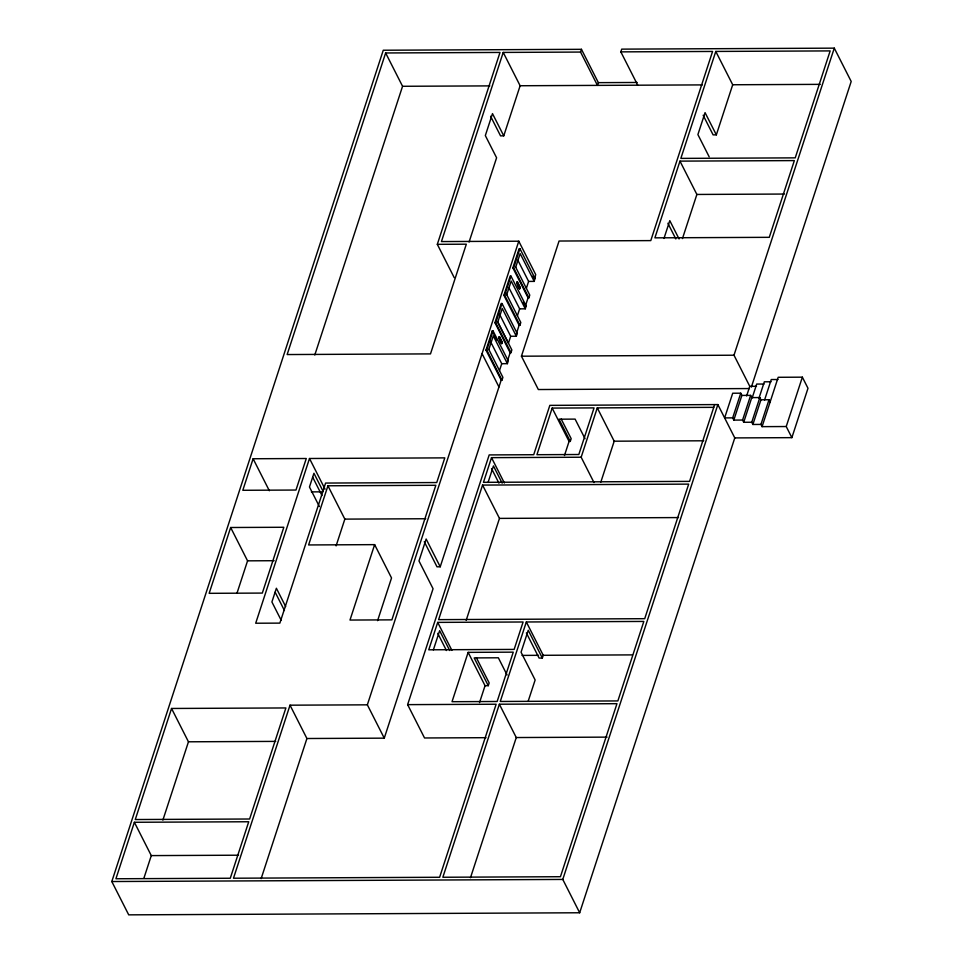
<?xml version="1.0" encoding="UTF-8"?>
<svg xmlns="http://www.w3.org/2000/svg" width="963" height="963" viewBox="0 0 963 963"><rect width="100%" height="100%" fill="white"/><g stroke="black" fill="none" stroke-linecap="round" stroke-linejoin="round"><path stroke-width="1.44" d="M486.038 737.682L424.539 737.971L407.626 704.639L489.192 454.921L533.719 454.717L549.837 405.363L717.868 404.58L734.781 437.912L579.678 912.768L128.717 914.85L111.804 881.53L383.274 50.232L581.447 49.318L598.36 82.649L597.457 85.382L580.557 52.062L581.447 49.318M134.375 822.282L115.921 878.762L230.277 878.244L248.731 821.752L134.375 822.282L151.287 855.601L143.908 878.196M171.546 708.467L135.277 819.537L249.622 819.007L285.891 707.949L171.546 708.467L188.459 741.799L162.879 820.115M230.651 527.507L209.152 593.328L262.321 593.076L283.82 527.267L230.651 527.507L247.563 560.839L237.042 593.039M253.113 458.749L242.808 490.287L295.978 490.047L306.282 458.508L253.113 458.749L269.339 490.745M385.645 52.965L287.143 354.553L430.497 353.89L466.321 244.193L437.322 244.325L500.002 52.435L385.645 52.965L402.558 86.285L314.793 354.998M309.496 458.496L255.701 623.23L279.86 623.121L325.602 483.065L436.733 482.547L444.798 457.87L309.496 458.496L325.049 489.156M374.631 544.637L349.99 620.052L391.881 619.859L435.842 485.292L327.938 485.785L308.617 544.95L374.631 544.637L391.532 577.969L377.592 620.654M336.099 545.877L344.838 519.117L327.938 485.785M290.019 705.181L306.92 738.513L384.261 738.152L367.348 704.832L290.019 705.181L233.491 878.22L439.622 877.269L496.138 704.23L407.626 704.639M580.557 52.062L503.216 52.423L441.439 241.569L518.78 241.207L535.681 274.539L534.248 281.389L528.615 281.413L517.877 260.263M261.142 878.653L306.92 738.513M469.077 242.05L496.595 157.776L485.328 135.566L492.49 113.622L503.757 135.843L500.543 135.855L490.6 116.246M503.757 135.843L520.128 85.743L503.216 52.423M367.348 704.832L518.78 241.207M424.262 541.675L437.009 566.81L440.223 566.786L501.193 380.12L485.978 350.123L492.249 330.923L493.056 330.923L508.271 360.92L507.381 363.665L501.735 363.689L490.336 341.203M507.465 360.92L510.149 352.699L494.934 322.701L501.205 303.501L502.012 303.501L517.227 333.499L516.337 336.231L510.691 336.268L499.291 313.782M516.878 332.127L519.117 325.265L503.89 295.28L510.161 276.08L510.968 276.08L526.183 306.065L525.292 308.81L519.647 308.834L508.921 287.684M526.183 306.065L525.377 306.078L528.073 297.844L512.858 267.858L519.117 248.659L519.924 248.659L535.139 278.644M501.193 380.12L502 380.108L486.784 350.123L493.056 330.923M510.149 352.699L510.956 352.687L495.74 322.701L502.012 303.501M519.117 325.265L519.912 325.265L504.696 295.28L510.968 276.08M528.073 297.844L528.88 297.844L513.652 267.846L519.924 248.659M488.807 349.605L493.285 335.882L507.381 363.665M506.719 294.75L511.197 281.04L525.292 308.81M515.674 267.329L520.164 253.618L534.248 281.389M498.726 338.049L499.496 336.677L502.313 342.238C501.53 348.823 495.235 327.865 501.867 343.61M516.637 283.206L517.408 281.834L520.225 287.383C519.442 293.98 513.147 273.023 519.779 288.756M499.051 338.049L499.496 336.677M516.962 283.206L517.408 281.834M501.542 343.61L501.988 342.238L499.171 336.677M519.454 288.756L519.9 287.395L517.083 281.834M499.496 370.538L501.735 363.689M510.691 336.268L508.452 343.117L497.727 321.955M517.408 315.695L519.647 308.834M526.364 288.274L528.615 281.413M384.261 738.152L433.061 588.73L418.977 560.96L426.14 539.015L440.223 566.786M502 380.108L502.903 377.376L488.771 349.376M510.956 352.687L511.859 349.942L497.763 322.172L502.241 308.461L516.337 336.231M519.912 325.265L520.814 322.521L506.008 293.209M528.88 297.844L529.77 295.099L515.638 267.112M749.407 388.558L538.341 389.534L521.44 356.202L559.058 241.027L650.783 240.606L712.572 51.448L620.834 51.87L621.725 49.137L834.283 48.15L851.196 81.47L751.369 387.114M437.708 622.387L428.752 649.808L514.146 649.411L523.102 621.99L437.708 622.387L451.912 650.386M482.559 485.075L438.61 619.642L644.716 618.691L688.677 484.124L482.559 485.075L499.472 518.395L466.152 620.389M594.002 482.559L581.158 457.232L491.515 457.654L483.462 482.331L689.568 481.38L714.642 404.592M433.362 649.881L439.634 630.681L449.697 650.519M488.072 482.403L493.441 465.948L502.168 483.137M468.138 652.36L452.032 701.702L497.137 701.485L513.255 652.156L468.138 652.36L485.051 685.692L479.526 702.605M552.16 408.083L536.933 454.705L578.823 454.512L594.051 407.891L552.16 408.083L569.073 441.415L564.462 455.535M485.051 685.692L488.265 685.68L489.168 682.936L476.42 657.813M569.073 441.415L570.265 441.403L571.167 438.659L561.212 419.061M499.364 704.218L442.848 877.257L560.442 876.715L616.958 703.676L499.364 704.218L516.264 737.55L470.498 877.69M581.158 457.232L597.277 407.879L713.752 407.337M679.962 161.122L654.9 237.849L769.281 237.319L794.343 160.592L679.962 161.122L696.875 194.454L682.454 238.583M715.786 51.436L680.853 158.389L795.233 157.86L830.166 50.907L715.786 51.436L732.699 84.756L716.34 134.856L713.114 134.868L703.171 115.271M663.964 238.463L669.791 220.647L679.071 238.944M600.828 482.102L614.189 441.198L597.277 407.879M579.678 912.768L562.777 879.436L717.868 404.58M746.638 395.925L749.768 386.319L733.987 355.215L834.283 48.15M732.687 417.87L740.752 393.193L732.699 393.229L724.633 417.906L732.687 417.87L733.818 420.097L742.569 420.061L743.701 422.276L751.754 422.239L752.885 424.466L760.939 424.43L762.07 426.645L786.229 426.537L791.875 437.647L734.781 437.912M733.818 420.097L741.871 395.42L740.752 393.193M742.569 420.061L750.634 395.372L741.871 395.42M743.701 422.276L751.766 397.599L750.634 395.372M752.223 397.779L756.701 384.068L763.996 384.032M758.952 398.261L764.333 381.805L771.038 381.769M751.754 422.239L759.819 397.563L751.766 397.599M752.885 424.466L760.939 399.777L759.819 397.563M764.538 400.114L771.255 379.542L777.972 379.518M760.939 424.43L769.004 399.741L760.939 399.777M762.07 426.645L778.188 377.291L802.36 377.171L807.993 388.282L791.875 437.647M786.229 426.537L802.36 377.171M526.328 621.978L500.266 701.473L617.861 700.932L643.826 621.436L526.328 621.978L543.24 655.297L542.338 658.042L539.111 658.066L526.376 632.932M528.23 701.064L535.139 679.986L521.055 652.216L528.242 630.271L542.338 658.042M598.36 82.649L637.145 82.469M402.558 86.285L489.818 85.888M520.128 85.743L702.4 84.9M732.699 84.756L820.332 84.359M696.875 194.454L784.508 194.044M512.858 267.858L513.652 267.846M503.89 295.28L504.696 295.28M494.934 322.701L495.74 322.701M516.421 333.499L517.227 333.499M485.978 350.123L486.784 350.123M521.44 356.202L733.987 355.215M749.768 386.319L756.485 386.295M614.189 441.198L703.784 440.789M311.374 491.888L321.702 491.84M344.838 519.117L425.766 518.744M499.472 518.395L678.494 517.576M247.563 560.839L274.142 560.707M522.03 655.406L538.51 655.322M543.24 655.297L632.474 654.888M516.264 737.55L607.075 737.128M188.459 741.799L275.719 741.39M151.287 855.601L238.547 855.204M111.804 881.53L562.777 879.436M716.34 134.856L705.06 112.635L697.898 134.579L709.165 156.8M620.834 51.87L637.747 85.201M769.004 399.741L770.123 401.968M667.889 223.272L675.845 238.956M533.021 276.044L534.333 278.656M523.403 302.165L524.715 304.765M585.047 438.719L575.104 419.11L558.997 419.194L570.265 441.403M492.249 330.923L496.884 340.059M437.322 244.325L454.223 277.657M482.054 353.65L498.954 386.97M491.515 457.654L504.371 482.981M491.563 468.608L498.942 483.161M507.068 674.991L498.353 657.789L474.181 657.91L488.265 685.68M437.756 633.341L446.471 650.531M323.219 491.575L313.938 473.278L309.46 486.989L319.403 506.598M312.698 477.215L321.979 495.512M285.662 606.558L276.381 588.261L271.903 601.971L281.184 620.268M275.153 592.197L284.434 610.494"/></g></svg>
